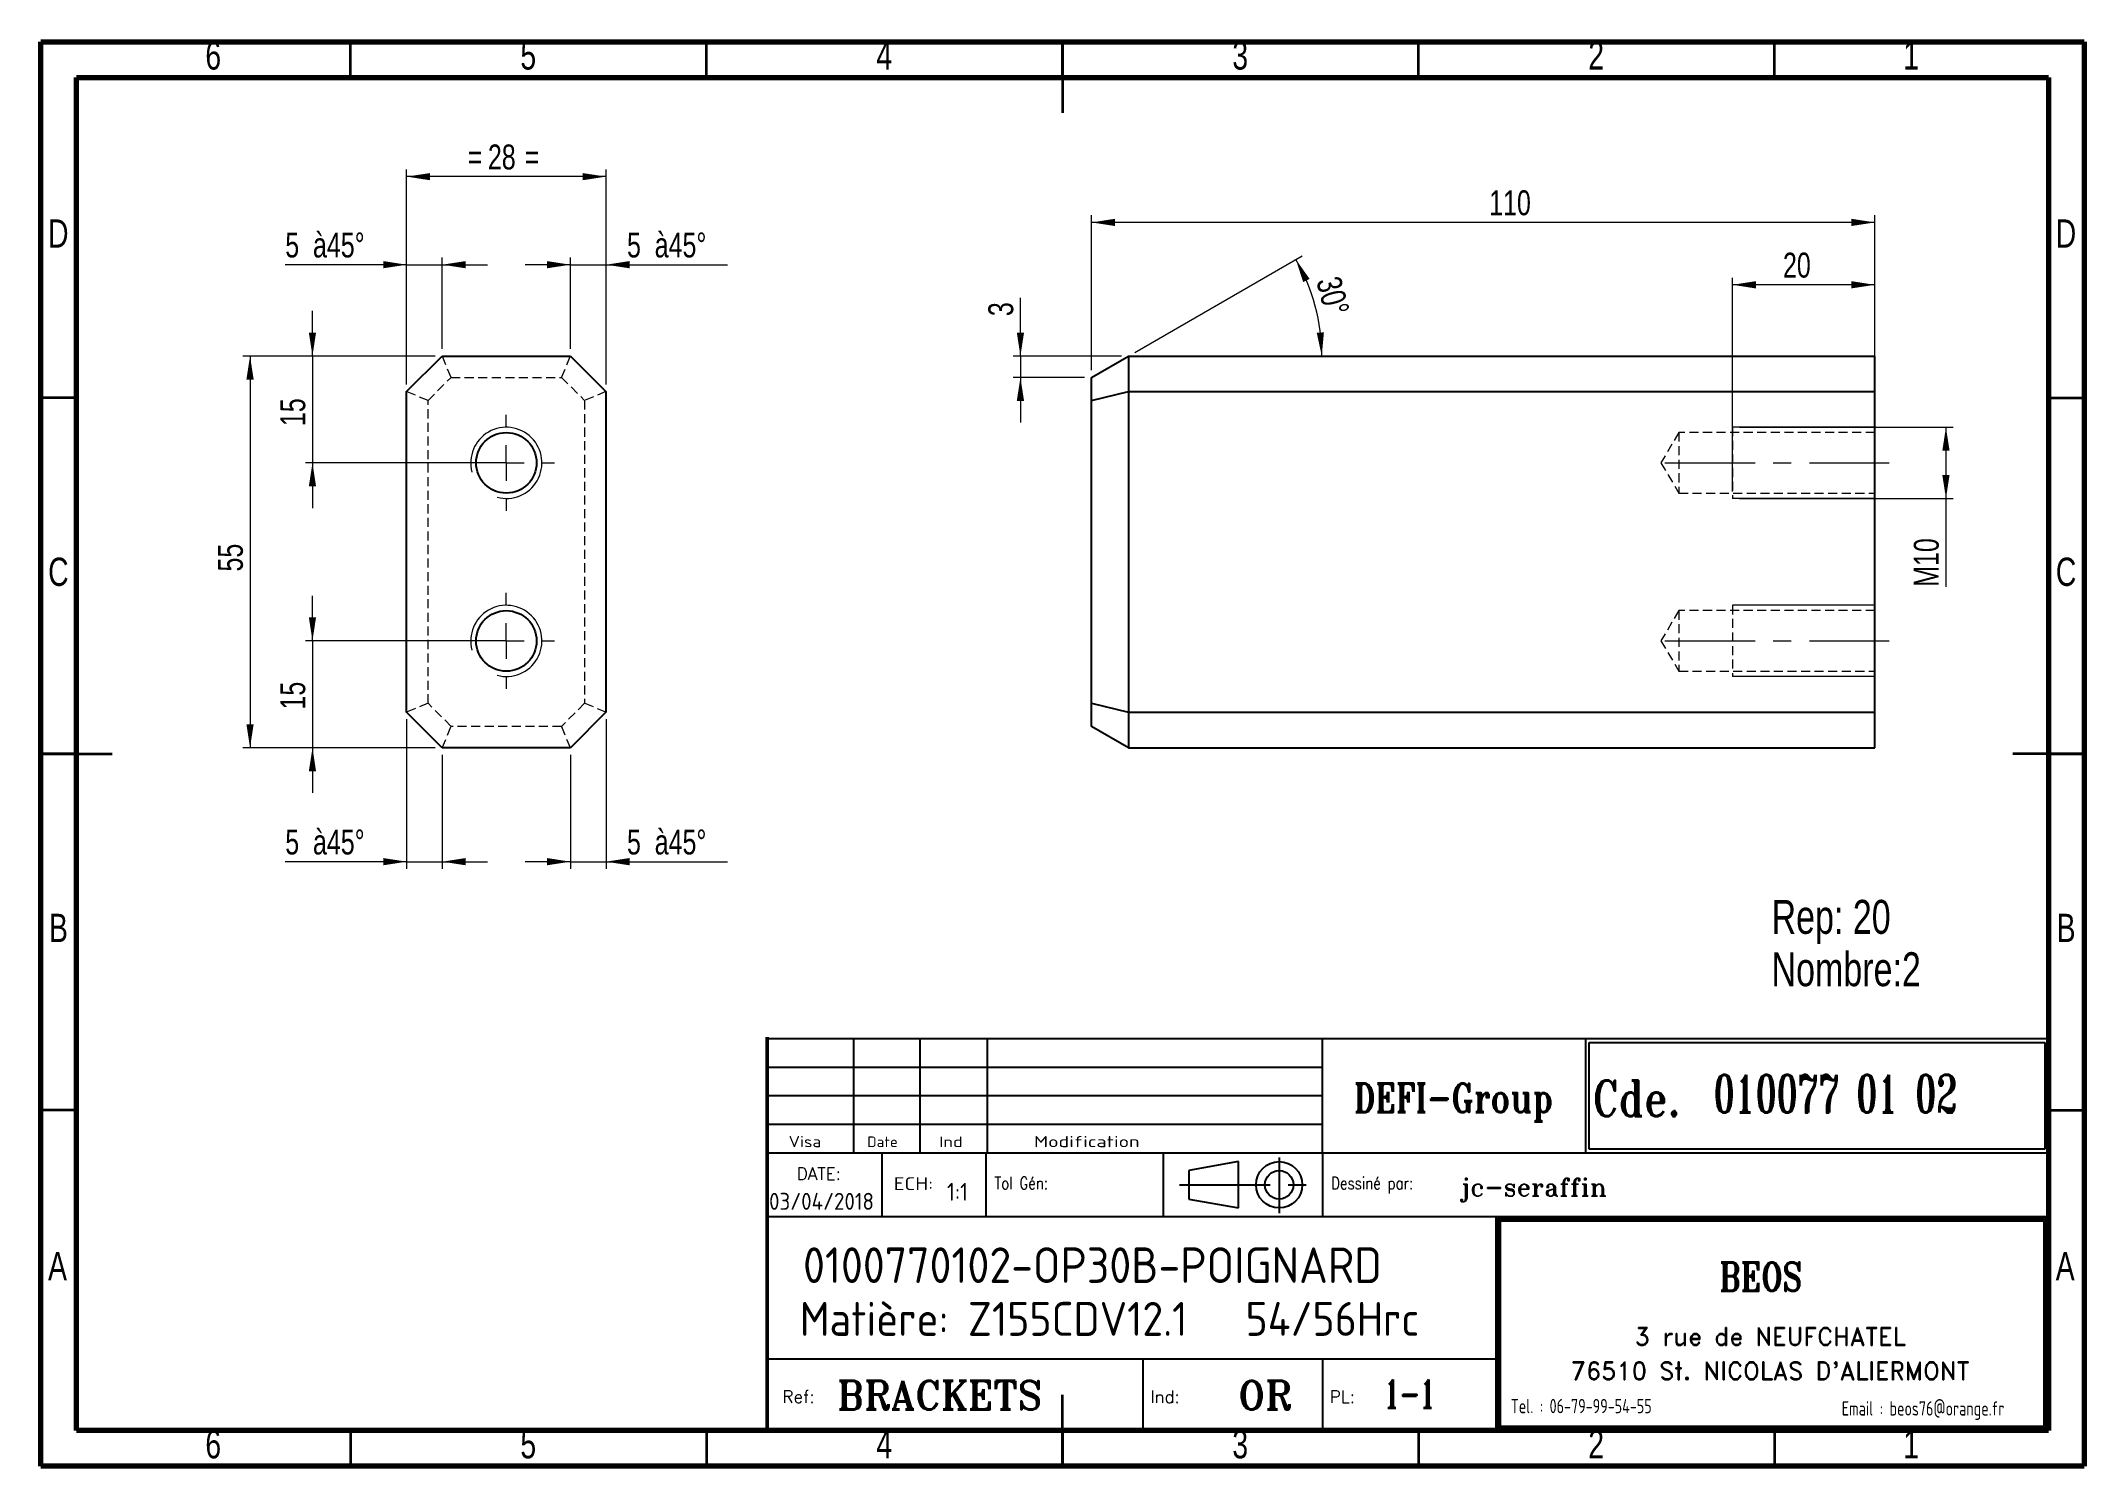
# Model space of a CAD drawing. Header units: millimetres. Extents: x 5 to 292, y 5 to 205.
import ezdxf

# ---------------------------------------------------------------- set-up
doc = ezdxf.new("R2010")
doc.units = ezdxf.units.MM
doc.linetypes.add('CENTERX2', pattern=[20.32, 12.7, -2.54, 2.54, -2.54])
doc.linetypes.add('HIDDEN', pattern=[1.905, 1.27, -0.635])
doc.layers.add('DIMENSIONS', color=176, linetype='Continuous')
doc.styles.add('SLDTEXTSTYLE0', font='TXT', dxfattribs={"width": 0.75})
doc.styles.add('SLDTEXTSTYLE1', font='ISOCP')
doc.styles.add('SLDTEXTSTYLE10', font='ISOCP', dxfattribs={"width": 1.147311})
doc.styles.add('SLDTEXTSTYLE11', font='ISOCP', dxfattribs={"width": 1.385904})
doc.styles.add('SLDTEXTSTYLE12', font='ISOCP', dxfattribs={"width": 1.246461})
doc.styles.add('SLDTEXTSTYLE13', font='ROMAND')
doc.styles.add('SLDTEXTSTYLE2', font='ROMANT', dxfattribs={"width": 0.8})
doc.styles.add('SLDTEXTSTYLE3', font='ISOCP', dxfattribs={"width": 0.8})
doc.styles.add('SLDTEXTSTYLE4', font='ROMANS', dxfattribs={"width": 0.8})
doc.styles.add('SLDTEXTSTYLE5', font='ROMANT')
doc.styles.add('SLDTEXTSTYLE6', font='ROMANS')
doc.styles.add('SLDTEXTSTYLE7', font='ROMANT', dxfattribs={"width": 0.65})
doc.styles.add('SLDTEXTSTYLE8', font='ISOCP', dxfattribs={"width": 1.446157})
doc.styles.add('SLDTEXTSTYLE9', font='ISOCP', dxfattribs={"width": 1.294402})
doc.dimstyles.new('SLDDIMSTYLE0', dxfattribs={"dimtxt": 3.5, "dimasz": 3.302, "dimexe": 0, "dimexo": 0.0625, "dimgap": 0.875, "dimtad": 1, "dimrnd": 1e-09, "dimzin": 12, "dimdsep": 46, "dimtxsty": 'SLDTEXTSTYLE0', "dimsah": 1, "dimcen": 0.09, "dimadec": 0, "dimazin": 3, "dimtfac": 1, "dimtofl": 0, "dimtmove": 0, "dimatfit": 3, "dimfxl": 1, "dimfrac": 2, "dimtolj": 1, "dimtzin": 12, "dimarcsym": 0})
doc.dimstyles.new('SLDDIMSTYLE1', dxfattribs={"dimtxt": 3.5, "dimasz": 3.302, "dimexe": 0, "dimexo": 0.0625, "dimgap": 0.875, "dimtad": 1, "dimrnd": 1e-09, "dimzin": 12, "dimdsep": 46, "dimtxsty": 'SLDTEXTSTYLE0', "dimsah": 1, "dimcen": 0.09, "dimadec": 0, "dimazin": 3, "dimtfac": 1, "dimtmove": 0, "dimatfit": 0, "dimfxl": 1, "dimfrac": 2, "dimtolj": 1, "dimtzin": 12, "dimarcsym": 0})
doc.dimstyles.new('SLDDIMSTYLE2', dxfattribs={"dimtxt": 3.5, "dimasz": 3.302, "dimexe": 0, "dimexo": 0.0625, "dimgap": 0.875, "dimtad": 1, "dimdec": 4, "dimzin": 12, "dimdsep": 46, "dimtxsty": 'SLDTEXTSTYLE0', "dimsah": 1, "dimcen": 0.09, "dimazin": 3, "dimtfac": 1, "dimtofl": 0, "dimtmove": 0, "dimatfit": 3, "dimfxl": 1, "dimfrac": 2, "dimtolj": 1, "dimtzin": 12, "dimarcsym": 0})

# ---------------------------------------------------------------- blocks, each defined once
blk = doc.blocks.new('SW_NOTE_0')
at = {"color": 0, "linetype": 'Continuous', "lineweight": 0, "char_height": 4.763, "attachment_point": 1, "style": 'SLDTEXTSTYLE0'}
for s, insert in [('Rep: 20', (0, 6.14)), ('Nombre:2', (0, -1.21))]:
    blk.add_mtext(s, dxfattribs=dict(at, insert=insert))
blk = doc.blocks.new('_D')
at = {"color": 7, "linetype": 'Continuous', "lineweight": 18}
for p, q in [((56.38, 156.87), (56.38, 187.06)), ((84.38, 156.87), (84.38, 187.06)), ((84.38, 186.06), (56.38, 186.06))]:
    blk.add_line(p, q, dxfattribs=at)
for points in [[(56.38, 186.06), (59.68, 185.55), (59.68, 186.56)], [(84.38, 186.06), (81.08, 186.56), (81.08, 185.55)]]:
    blk.add_solid(points, dxfattribs=at)
at = {"color": 7, "linetype": 'Continuous', "lineweight": 18, "char_height": 3.5, "attachment_point": 1, "style": 'SLDTEXTSTYLE0'}
for s, insert in [('=', (64.96, 190.57)), ('28', (67.79, 190.57)), ('=', (72.97, 190.57))]:
    blk.add_mtext(s, dxfattribs=dict(at, insert=insert))
blk = doc.blocks.new('_D_1')
at = {"color": 7, "linetype": 'Continuous', "lineweight": 18}
for p, q in [((43.15, 160.87), (43.15, 167.22)), ((60.38, 160.87), (42.15, 160.87)), ((43.15, 160.87), (43.15, 145.87)), ((69.38, 145.87), (42.15, 145.87)), ((43.15, 145.87), (43.15, 139.52))]:
    blk.add_line(p, q, dxfattribs=at)
for points in [[(43.15, 160.87), (43.65, 164.17), (42.64, 164.17)], [(43.15, 145.87), (42.64, 142.57), (43.65, 142.57)]]:
    blk.add_solid(points, dxfattribs=at)
at = {"color": 7, "linetype": 'Continuous', "lineweight": 18, "insert": (38.63, 151.03), "char_height": 3.5, "attachment_point": 1, "rotation": 90, "style": 'SLDTEXTSTYLE0'}
blk.add_mtext('15', dxfattribs=at)
blk = doc.blocks.new('_D_2')
at = {"color": 7, "linetype": 'Continuous', "lineweight": 18}
for p, q in [((43.15, 120.87), (43.15, 127.22)), ((69.38, 120.87), (42.15, 120.87)), ((43.15, 120.87), (43.15, 105.87)), ((60.38, 105.87), (42.15, 105.87)), ((43.15, 105.87), (43.15, 99.52))]:
    blk.add_line(p, q, dxfattribs=at)
for points in [[(43.15, 120.87), (43.65, 124.17), (42.64, 124.17)], [(43.15, 105.87), (42.64, 102.57), (43.65, 102.57)]]:
    blk.add_solid(points, dxfattribs=at)
at = {"color": 7, "linetype": 'Continuous', "lineweight": 18, "insert": (38.63, 111.23), "char_height": 3.5, "attachment_point": 1, "rotation": 90, "style": 'SLDTEXTSTYLE0'}
blk.add_mtext('15', dxfattribs=at)
blk = doc.blocks.new('_D_3')
at = {"color": 7, "linetype": 'Continuous', "lineweight": 18}
for p, q in [((60.38, 160.87), (33.38, 160.87)), ((34.38, 160.87), (34.38, 105.87)), ((60.38, 105.87), (33.38, 105.87))]:
    blk.add_line(p, q, dxfattribs=at)
for points in [[(34.38, 160.87), (33.87, 157.57), (34.89, 157.57)], [(34.38, 105.87), (34.89, 109.17), (33.87, 109.17)]]:
    blk.add_solid(points, dxfattribs=at)
at = {"color": 7, "linetype": 'Continuous', "lineweight": 18, "insert": (29.87, 130.61), "char_height": 3.5, "attachment_point": 1, "rotation": 90, "style": 'SLDTEXTSTYLE0'}
blk.add_mtext('55', dxfattribs=at)
blk = doc.blocks.new('_D_4')
at = {"color": 7, "linetype": 'Continuous', "lineweight": 18}
for p, q in [((79.38, 173.69), (73.03, 173.69)), ((79.38, 161.87), (79.38, 174.69)), ((79.38, 173.69), (84.38, 173.69)), ((84.38, 156.87), (84.38, 174.69)), ((84.38, 173.69), (101.43, 173.69))]:
    blk.add_line(p, q, dxfattribs=at)
for points in [[(79.38, 173.69), (76.08, 174.2), (76.08, 173.19)], [(84.38, 173.69), (87.68, 173.19), (87.68, 174.2)]]:
    blk.add_solid(points, dxfattribs=at)
at = {"color": 7, "linetype": 'Continuous', "lineweight": 18, "char_height": 3.5, "attachment_point": 1, "style": 'SLDTEXTSTYLE0'}
for s, insert in [('5', (87.33, 178.21)), ('à45°', (91.22, 178.21))]:
    blk.add_mtext(s, dxfattribs=dict(at, insert=insert))
blk = doc.blocks.new('_D_5')
at = {"color": 7, "linetype": 'Continuous', "lineweight": 18}
for p, q in [((56.38, 173.69), (39.33, 173.69)), ((56.38, 156.87), (56.38, 174.69)), ((56.38, 173.69), (61.38, 173.69)), ((61.38, 161.87), (61.38, 174.69)), ((61.38, 173.69), (67.73, 173.69))]:
    blk.add_line(p, q, dxfattribs=at)
for points in [[(56.38, 173.69), (53.08, 174.2), (53.08, 173.19)], [(61.38, 173.69), (64.68, 173.19), (64.68, 174.2)]]:
    blk.add_solid(points, dxfattribs=at)
at = {"color": 7, "linetype": 'Continuous', "lineweight": 18, "char_height": 3.5, "attachment_point": 1, "style": 'SLDTEXTSTYLE0'}
for s, insert in [('5', (39.33, 178.21)), ('à45°', (43.22, 178.21))]:
    blk.add_mtext(s, dxfattribs=dict(at, insert=insert))
blk = doc.blocks.new('_D_6')
at = {"color": 7, "linetype": 'Continuous', "lineweight": 18}
for p, q in [((56.38, 109.87), (56.38, 88.87)), ((61.38, 104.87), (61.38, 88.87)), ((56.38, 89.87), (39.33, 89.87)), ((56.38, 89.87), (61.38, 89.87)), ((61.38, 89.87), (67.73, 89.87))]:
    blk.add_line(p, q, dxfattribs=at)
for points in [[(56.38, 89.87), (53.08, 90.38), (53.08, 89.36)], [(61.38, 89.87), (64.68, 89.36), (64.68, 90.38)]]:
    blk.add_solid(points, dxfattribs=at)
at = {"color": 7, "linetype": 'Continuous', "lineweight": 18, "char_height": 3.5, "attachment_point": 1, "style": 'SLDTEXTSTYLE0'}
for s, insert in [('5', (39.33, 94.38)), ('à45°', (43.22, 94.38))]:
    blk.add_mtext(s, dxfattribs=dict(at, insert=insert))
blk = doc.blocks.new('_D_7')
at = {"color": 7, "linetype": 'Continuous', "lineweight": 18}
for p, q in [((84.38, 109.87), (84.38, 88.87)), ((79.38, 104.87), (79.38, 88.87)), ((79.38, 89.87), (73.03, 89.87)), ((79.38, 89.87), (84.38, 89.87)), ((84.38, 89.87), (101.43, 89.87))]:
    blk.add_line(p, q, dxfattribs=at)
for points in [[(79.38, 89.87), (76.08, 90.38), (76.08, 89.36)], [(84.38, 89.87), (87.68, 89.36), (87.68, 90.38)]]:
    blk.add_solid(points, dxfattribs=at)
at = {"color": 7, "linetype": 'Continuous', "lineweight": 18, "char_height": 3.5, "attachment_point": 1, "style": 'SLDTEXTSTYLE0'}
for s, insert in [('5', (87.33, 94.38)), ('à45°', (91.22, 94.38))]:
    blk.add_mtext(s, dxfattribs=dict(at, insert=insert))
blk = doc.blocks.new('SW_CENTERMARKSYMBOL_0')
at = {"color": 0, "linetype": 'Continuous', "lineweight": 0}
for p, q in [((0, 5), (0, 6.75)), ((-5, 0), (-6.75, 0)), ((0, 0), (-2.5, 0)), ((0, 0), (0, 2.5)), ((0, 0), (0, -2.5)), ((0, 0), (2.5, 0)), ((5, 0), (6.75, 0)), ((0, -5), (0, -6.75))]:
    blk.add_line(p, q, dxfattribs=at)
blk = doc.blocks.new('SW_CENTERMARKSYMBOL_1')
at = {"color": 0, "linetype": 'Continuous', "lineweight": 0}
for p, q in [((0, 5), (0, 6.75)), ((-5, 0), (-6.75, 0)), ((0, 0), (-2.5, 0)), ((0, 0), (0, 2.5)), ((0, 0), (0, -2.5)), ((0, 0), (2.5, 0)), ((5, 0), (6.75, 0)), ((0, -5), (0, -6.75))]:
    blk.add_line(p, q, dxfattribs=at)
blk = doc.blocks.new('_D_8')
at = {"color": 7, "linetype": 'Continuous', "lineweight": 18}
for p, q in [((243.59, 150.87), (273.59, 150.87)), ((272.59, 150.87), (272.59, 140.87)), ((243.59, 140.87), (273.59, 140.87)), ((272.59, 140.87), (272.59, 128.46))]:
    blk.add_line(p, q, dxfattribs=at)
for points in [[(272.59, 150.87), (272.08, 147.57), (273.1, 147.57)], [(272.59, 140.87), (273.1, 144.17), (272.08, 144.17)]]:
    blk.add_solid(points, dxfattribs=at)
at = {"color": 7, "linetype": 'Continuous', "lineweight": 18, "insert": (268.08, 128.46), "char_height": 3.5, "attachment_point": 1, "rotation": 90, "style": 'SLDTEXTSTYLE0'}
blk.add_mtext('M10', dxfattribs=at)
blk = doc.blocks.new('_D_9')
at = {"color": 7, "linetype": 'Continuous', "lineweight": 18}
for p, q in [((242.59, 141.87), (242.59, 171.87)), ((262.59, 170.87), (242.59, 170.87)), ((262.59, 141.87), (262.59, 171.87))]:
    blk.add_line(p, q, dxfattribs=at)
for points in [[(242.59, 170.87), (245.89, 170.36), (245.89, 171.38)], [(262.59, 170.87), (259.29, 171.38), (259.29, 170.36)]]:
    blk.add_solid(points, dxfattribs=at)
at = {"color": 7, "linetype": 'Continuous', "lineweight": 18, "insert": (249.7, 175.38), "char_height": 3.5, "attachment_point": 1, "style": 'SLDTEXTSTYLE0'}
blk.add_mtext('20', dxfattribs=at)
blk = doc.blocks.new('_D_10')
at = {"color": 7, "linetype": 'Continuous', "lineweight": 18}
for p, q in [((152.59, 158.87), (152.59, 180.63)), ((262.59, 179.63), (152.59, 179.63)), ((262.59, 161.87), (262.59, 180.63))]:
    blk.add_line(p, q, dxfattribs=at)
for points in [[(152.59, 179.63), (155.89, 179.12), (155.89, 180.14)], [(262.59, 179.63), (259.29, 180.14), (259.29, 179.12)]]:
    blk.add_solid(points, dxfattribs=at)
at = {"color": 7, "linetype": 'Continuous', "lineweight": 18, "insert": (208.43, 184.14), "char_height": 3.5, "attachment_point": 1, "style": 'SLDTEXTSTYLE0'}
blk.add_mtext('110', dxfattribs=at)
blk = doc.blocks.new('_D_11')
at = {"color": 7, "linetype": 'Continuous', "lineweight": 18}
blk.add_line((158.65, 161.37), (182.15, 174.93), dxfattribs=at)
blk.add_arc((157.79, 160.87), 27.13, 0, 30, dxfattribs=at)
for points in [[(181.28, 174.43), (182.3, 171.25), (183.21, 171.7)], [(184.92, 160.87), (185.22, 164.19), (184.21, 164.13)]]:
    blk.add_solid(points, dxfattribs=at)
at = {"color": 7, "linetype": 'Continuous', "lineweight": 18, "insert": (187.5, 172.31), "char_height": 3.5, "attachment_point": 1, "rotation": 284.7157, "style": 'SLDTEXTSTYLE0'}
blk.add_mtext('30°', dxfattribs=at)
blk = doc.blocks.new('_D_12')
at = {"color": 7, "linetype": 'Continuous', "lineweight": 18}
for p, q in [((142.59, 160.87), (142.59, 169.05)), ((156.79, 160.87), (141.59, 160.87)), ((142.59, 160.87), (142.59, 157.87)), ((151.59, 157.87), (141.59, 157.87)), ((142.59, 157.87), (142.59, 151.52))]:
    blk.add_line(p, q, dxfattribs=at)
for points in [[(142.59, 160.87), (143.1, 164.17), (142.08, 164.17)], [(142.59, 157.87), (142.08, 154.57), (143.1, 154.57)]]:
    blk.add_solid(points, dxfattribs=at)
at = {"color": 7, "linetype": 'Continuous', "lineweight": 18, "insert": (138.08, 166.47), "char_height": 3.5, "attachment_point": 1, "rotation": 90, "style": 'SLDTEXTSTYLE0'}
blk.add_mtext('3', dxfattribs=at)

msp = doc.modelspace()

# ---------------------------------------------------------------- linework, layer by layer
at = {"color": 7, "linetype": 'Continuous', "lineweight": 70}
for p, q in [((5, 5), (5, 205)), ((5, 205), (292, 205)), ((292, 205), (292, 5)), ((10, 10), (10, 200)), ((10, 200), (287, 200)), ((287, 200), (287, 10)), ((287, 10), (10, 10)), ((292, 5), (5, 5))]:
    msp.add_line(p, q, dxfattribs=at)
at = {"color": 7, "linetype": 'Continuous', "lineweight": 35}
for p, q in [((48.5, 200), (48.5, 205)), ((98.5, 200), (98.5, 205)), ((148.5, 205.001), (148.5, 194.999)), ((148.5, 200), (148.5, 205)), ((198.5, 200), (198.5, 205)), ((248.5, 200), (248.5, 205)), ((10, 155), (5, 155)), ((287, 155), (292, 155)), ((4.999, 105), (15.001, 105)), ((10, 105), (5, 105)), ((292.001, 105), (281.999, 105)), ((287, 105), (292, 105)), ((10, 55), (5, 55)), ((287, 55), (292, 55)), ((148.5, 4.999), (148.5, 15.001)), ((48.5, 10), (48.5, 5)), ((98.5, 10), (98.5, 5)), ((148.5, 10), (148.5, 5)), ((198.5, 10), (198.5, 5)), ((248.5, 10), (248.5, 5))]:
    msp.add_line(p, q, dxfattribs=at)
at = {"color": 7, "linetype": 'Continuous', "lineweight": 25}
for p, q in [((56.37897, 155.86797), (61.37897, 160.86797)), ((61.37897, 160.86797), (79.37897, 160.86797)), ((79.37897, 160.86797), (84.37897, 155.86797)), ((152.59267, 157.86797), (157.78882, 160.86797)), ((157.78882, 160.86797), (157.78882, 155.86797)), ((157.78882, 160.86797), (262.59267, 160.86797)), ((262.59267, 155.86797), (262.59267, 160.86797)), ((152.59267, 154.62533), (152.59267, 157.86797)), ((56.37897, 110.86797), (56.37897, 155.86797)), ((84.37897, 155.86797), (84.37897, 110.86797)), ((152.59267, 154.62533), (157.78882, 155.86797)), ((157.78882, 155.86797), (157.78882, 110.86797)), ((157.78882, 155.86797), (262.59267, 155.86797)), ((262.59267, 110.86797), (262.59267, 155.86797)), ((152.59267, 112.11061), (152.59267, 154.62533)), ((152.59267, 112.11061), (157.78882, 110.86797)), ((152.59267, 108.86797), (152.59267, 112.11061)), ((61.37897, 105.86797), (56.37897, 110.86797)), ((84.37897, 110.86797), (79.37897, 105.86797)), ((157.78882, 110.86797), (157.78882, 105.86797)), ((157.78882, 110.86797), (262.59267, 110.86797)), ((262.59267, 105.86797), (262.59267, 110.86797)), ((157.78882, 105.86797), (152.59267, 108.86797)), ((79.37897, 105.86797), (61.37897, 105.86797)), ((157.78882, 105.86797), (262.59267, 105.86797))]:
    msp.add_line(p, q, dxfattribs=at)
at = {"color": 7, "linetype": 'HIDDEN', "lineweight": 18}
for p, q in [((62.62161, 157.86797), (61.37897, 160.86797)), ((78.13633, 157.86797), (79.37897, 160.86797)), ((59.37897, 154.62533), (62.62161, 157.86797)), ((62.62161, 157.86797), (78.13633, 157.86797)), ((78.13633, 157.86797), (81.37897, 154.62533)), ((59.37897, 154.62533), (56.37897, 155.86797)), ((84.37897, 155.86797), (81.37897, 154.62533)), ((59.37897, 112.11061), (59.37897, 154.62533)), ((81.37897, 154.62533), (81.37897, 112.11061)), ((235.09267, 150.11797), (232.53901, 145.86797)), ((235.09267, 150.11797), (235.09267, 141.61797)), ((262.59267, 150.11797), (235.09267, 150.11797)), ((242.59267, 150.86797), (242.59267, 140.86797)), ((232.53901, 145.86797), (235.09267, 141.61797)), ((235.09267, 141.61797), (262.59267, 141.61797)), ((235.09267, 125.11797), (232.53901, 120.86797)), ((235.09267, 125.11797), (235.09267, 116.61797)), ((262.59267, 125.11797), (235.09267, 125.11797)), ((242.59267, 125.86797), (242.59267, 115.86797)), ((232.53901, 120.86797), (235.09267, 116.61797)), ((235.09267, 116.61797), (262.59267, 116.61797)), ((59.37897, 112.11061), (56.37897, 110.86797)), ((62.62161, 108.86797), (59.37897, 112.11061)), ((81.37897, 112.11061), (78.13633, 108.86797)), ((84.37897, 110.86797), (81.37897, 112.11061)), ((61.37897, 105.86797), (62.62161, 108.86797)), ((78.13633, 108.86797), (62.62161, 108.86797)), ((79.37897, 105.86797), (78.13633, 108.86797))]:
    msp.add_line(p, q, dxfattribs=at)
at = {"color": 7, "linetype": 'Continuous', "lineweight": 18}
for p, q in [((262.59267, 150.86797), (242.59267, 150.86797)), ((262.59267, 140.86797), (242.59267, 140.86797)), ((262.59267, 125.86797), (242.59267, 125.86797)), ((262.59267, 115.86797), (242.59267, 115.86797))]:
    msp.add_line(p, q, dxfattribs=at)
at = {"color": 7, "linetype": 'CENTERX2', "lineweight": 18}
for p, q in [((233.09267, 145.86797), (264.59267, 145.86797)), ((233.09267, 120.86797), (264.59267, 120.86797))]:
    msp.add_line(p, q, dxfattribs=at)
at = {"color": 7, "linetype": 'Continuous', "lineweight": 50}
msp.add_line((107, 65.25), (107, 10), dxfattribs=at)
at = {"color": 7, "linetype": 'Continuous', "lineweight": 25}
for centre in [(70.37897, 145.86797), (70.37897, 120.86797)]:
    msp.add_circle(centre, 4.25, dxfattribs=at)
at = {"color": 7, "linetype": 'Continuous', "lineweight": 18}
for centre in [(70.37897, 145.86797), (70.37897, 120.86797)]:
    msp.add_arc(centre, 5, 255, 195, dxfattribs=at)
at = {"layer": 'DIMENSIONS', "color": 3}
for p, q in [((185, 65), (106.92476, 65)), ((119.19244, 49), (119.19244, 65)), ((128.49782, 49), (128.49782, 65)), ((137.96646, 49), (137.96646, 65)), ((107, 61), (185, 61)), ((185, 57), (107, 57)), ((107, 53), (185, 53))]:
    msp.add_line(p, q, dxfattribs=at)
at = {"layer": 'DIMENSIONS', "color": 6}
for p, q in [((106.92476, 65), (106.92476, 10)), ((287, 10), (287, 65)), ((287, 40), (209.38409, 40)), ((209.38409, 40), (209.38409, 10)), ((286.8, 39.8), (209.58409, 39.8)), ((209.58409, 39.8), (209.58409, 10.2)), ((286.6, 39.6), (209.78409, 39.6)), ((209.78409, 39.6), (209.78409, 10.4)), ((286.4, 39.4), (209.98409, 39.4)), ((209.98409, 39.4), (209.98409, 10.6)), ((286.4, 10.6), (286.4, 39.4)), ((286.6, 10.4), (286.6, 39.6)), ((286.8, 10.2), (286.8, 39.8)), ((106.92476, 10), (287, 10)), ((209.58409, 10.2), (286.8, 10.2)), ((209.78409, 10.4), (286.6, 10.4)), ((209.98409, 10.6), (286.4, 10.6))]:
    msp.add_line(p, q, dxfattribs=at)
at = {"layer": 'DIMENSIONS', "color": 1}
for p, q in [((287, 65), (185, 65)), ((185, 49), (185, 65)), ((222, 49), (222, 65)), ((222.5, 49.5), (222.5, 64.5)), ((222.5, 64.5), (286.5, 64.5)), ((286.5, 64.5), (286.5, 49.5)), ((107, 49), (287, 49)), ((123.11049, 49), (123.11049, 40)), ((137.73069, 49), (137.73069, 40)), ((162.62034, 49), (162.62034, 40)), ((185, 49), (185, 40)), ((286.5, 49.5), (222.5, 49.5)), ((209.38409, 40), (107, 40)), ((209.38409, 20), (107, 20)), ((159.79154, 20), (159.79154, 10)), ((185, 20), (185, 10))]:
    msp.add_line(p, q, dxfattribs=at)
at = {"layer": 'DIMENSIONS'}
for p, q in [((222.5, 49.5), (222.5, 64.5)), ((222.5, 64.5), (286.5, 64.5)), ((286.5, 64.5), (286.5, 49.5)), ((286.5, 49.5), (222.5, 49.5))]:
    msp.add_line(p, q, dxfattribs=at)
at = {"layer": 'DIMENSIONS', "color": 7}
for p, q in [((173.24368, 47.75), (166.24368, 46.5)), ((166.24368, 46.5), (166.24368, 42.5)), ((173.24368, 41.25), (173.24368, 47.75)), ((166.24368, 42.5), (173.24368, 41.25))]:
    msp.add_line(p, q, dxfattribs=at)
at = {"layer": 'DIMENSIONS', "color": 3, "linetype": 'CENTERX2'}
for p, q in [((178.93393, 48.34798), (178.93393, 40.51332)), ((164.94646, 44.5), (183.20111, 44.5))]:
    msp.add_line(p, q, dxfattribs=at)
at = {"layer": 'DIMENSIONS', "color": 7}
for radius in [3.25, 2]:
    msp.add_circle((178.93393, 44.5), radius, dxfattribs=at)

# ---------------------------------------------------------------- block references
at = {"color": 7, "linetype": 'Continuous', "lineweight": 0}
for name, p in [('SW_CENTERMARKSYMBOL_1', (70.37897, 145.86797)), ('SW_CENTERMARKSYMBOL_0', (70.37897, 120.86797)), ('SW_NOTE_0', (248.0934, 78.35978))]:
    msp.add_blockref(name, p, dxfattribs=at)

# ---------------------------------------------------------------- texts
at = {"color": 7, "linetype": 'Continuous', "lineweight": 0, "char_height": 3.96875, "attachment_point": 2, "style": 'SLDTEXTSTYLE0'}
for s, insert in [('6', (29.21004, 205.06015)), ('5', (73.46004, 205.06015)), ('4', (123.46004, 205.06015)), ('3', (173.46004, 205.06015)), ('2', (223.46004, 205.06015)), ('1', (267.71004, 205.06015)), ('D', (7.45269, 180.06015)), ('D', (289.45269, 180.06015)), ('C', (7.45866, 132.56015)), ('C', (289.45866, 132.56015)), ('B', (7.4706, 82.56015)), ('B', (289.4706, 82.56015)), ('A', (7.33969, 35.06015)), ('A', (289.33969, 35.06015)), ('6', (29.21004, 10.06015)), ('5', (73.46004, 10.06015)), ('4', (123.46004, 10.06015)), ('3', (173.46004, 10.06015)), ('2', (223.46004, 10.06015)), ('1', (267.71004, 10.06015))]:
    msp.add_mtext(s, dxfattribs=dict(at, insert=insert))
at = {"layer": 'DIMENSIONS'}
for s, insert, char_height, attachment_point, style in [('DEFI-Group', (203.4195, 58.70072), 4, 2, 'SLDTEXTSTYLE2'), ('Cde.', (223, 59.12589), 5, 1, 'SLDTEXTSTYLE2'), ('010077 01 02', (239.97286, 59.93983), 5.2916667, 1, 'SLDTEXTSTYLE7'), ('Visa', (110.04116, 51.34751), 1.567052, 1, 'SLDTEXTSTYLE12'), ('Date', (121.06736, 51.28334), 1.492431, 1, 'SLDTEXTSTYLE10'), ('Ind', (131.17125, 51.28334), 1.492431, 1, 'SLDTEXTSTYLE11'), ('Modification', (144.48919, 51.34751), 1.5670523, 1, 'SLDTEXTSTYLE8'), ('DATE:', (111.15647, 46.91526), 1.727675, 1, 'SLDTEXTSTYLE6'), ('03/04/2018', (107.28608, 43.36811), 2.38125, 1, 'SLDTEXTSTYLE1'), ('ECH:', (124.78774, 45.55991), 1.814059, 1, 'SLDTEXTSTYLE9'), ('1:1', (132.26275, 44.76372), 2.5, 1, 'SLDTEXTSTYLE1'), ('Tol Gén:', (138.95157, 45.59841), 1.727675, 1, 'SLDTEXTSTYLE4'), ('Dessiné par:', (186.22087, 45.59841), 1.7276752, 1, 'SLDTEXTSTYLE4'), ('jc-seraffin', (204.35515, 45.41997), 2.5, 1, 'SLDTEXTSTYLE5'), ('0100770102-OP30B-POIGNARD', (112.05686, 35.7143), 5, 1, 'SLDTEXTSTYLE1'), ('BEOS', (246.57079, 33.59488), 4, 2, 'SLDTEXTSTYLE2'), ('Matière: Z155CDV12.1   54/56Hrc', (111.60273, 28.05319), 4.7625, 1, 'SLDTEXTSTYLE1'), ('3 rue de NEUFCHATEL', (247.90924, 24.44835), 2.5, 2, 'SLDTEXTSTYLE13'), ("76510 St. NICOLAS D'ALIERMONT", (247.90254, 19.62324), 2.5, 2, 'SLDTEXTSTYLE13'), ('Ref:', (109.16807, 15.59841), 1.727675, 1, 'SLDTEXTSTYLE6'), ('BRACKETS', (116.83863, 16.95138), 4, 1, 'SLDTEXTSTYLE5'), ('Ind:', (160.82565, 15.59841), 1.727675, 1, 'SLDTEXTSTYLE6'), ('OR', (173.19394, 16.95138), 4, 1, 'SLDTEXTSTYLE5'), ('PL:', (186.03411, 15.59841), 1.727675, 1, 'SLDTEXTSTYLE6'), ('1-1', (193.65089, 17.17305), 4, 1, 'SLDTEXTSTYLE7'), ('Tel. : 06-79-99-54-55', (221.36027, 14.42858), 2, 2, 'SLDTEXTSTYLE3'), ('Email : beos76@orange.fr', (269.37248, 14.0972), 2, 2, 'SLDTEXTSTYLE3')]:
    msp.add_mtext(s, dxfattribs=dict(at, insert=insert, char_height=char_height, attachment_point=attachment_point, style=style))

# ---------------------------------------------------------------- dimensions: what is measured, and where the dimension line sits
at = {"color": 7, "linetype": 'Continuous', "lineweight": 18}
for base, p1, p2, text, dimstyle, picture, middle in [((56.37897, 186.05575), (84.37897, 155.86797), (56.37897, 155.86797), '=<>=', 'SLDDIMSTYLE0', '_D', (70.37897, 186.05575)), ((61.37897, 173.69413), (56.37897, 155.86797), (61.37897, 160.86797), '<> à45°', 'SLDDIMSTYLE1', '_D_5', (46.37897, 173.69413)), ((84.37897, 173.69413), (79.37897, 160.86797), (84.37897, 155.86797), '<> à45°', 'SLDDIMSTYLE1', '_D_4', (94.37897, 173.69413)), ((61.37897, 89.86797), (56.37897, 110.86797), (61.37897, 105.86797), '<> à45°', 'SLDDIMSTYLE1', '_D_6', (46.37897, 89.86797)), ((84.37897, 89.86797), (79.37897, 105.86797), (84.37897, 110.86797), '<> à45°', 'SLDDIMSTYLE1', '_D_7', (94.37897, 89.86797))]:
    dim = msp.add_linear_dim(base=base, p1=p1, p2=p2, text=text, dimstyle=dimstyle, dxfattribs=at)
    dim.commit()
    dim.dimension.update_dxf_attribs({"geometry": picture, "text_midpoint": middle, "dimtype": 160})
for base, p1, p2, dimstyle, picture, middle in [((152.59267, 179.62958), (262.59267, 160.86797), (152.59267, 157.86797), 'SLDDIMSTYLE0', '_D_10', (212.30611, 179.62958)), ((242.59267, 170.86797), (262.59267, 140.86797), (242.59267, 140.86797), 'SLDDIMSTYLE1', '_D_9', (252.28313, 170.86797))]:
    dim = msp.add_linear_dim(base=base, p1=p1, p2=p2, dimstyle=dimstyle, dxfattribs=at)
    dim.commit()
    dim.dimension.update_dxf_attribs({"geometry": picture, "text_midpoint": middle, "dimtype": 160})
dim = msp.add_angular_dim_2l(base=(183.99091, 167.8888), line1=((152.59267, 157.86797), (157.78882, 160.86797)), line2=((262.59267, 160.86797), (157.78882, 160.86797)), dimstyle='SLDDIMSTYLE2', dxfattribs=at)
dim.commit()
dim.dimension.update_dxf_attribs({"geometry": '_D_11', "text_midpoint": (184.02543, 167.75868), "dimtype": 162})
for base, p1, p2, dimstyle, picture, middle in [((43.14572, 145.86797), (61.37897, 160.86797), (70.37897, 145.86797), 'SLDDIMSTYLE1', '_D_1', (43.14572, 153.61834)), ((142.59267, 157.86797), (157.78882, 160.86797), (152.59267, 157.86797), 'SLDDIMSTYLE1', '_D_12', (142.59267, 167.75868)), ((34.37897, 105.86797), (61.37897, 160.86797), (61.37897, 105.86797), 'SLDDIMSTYLE0', '_D_3', (34.37897, 133.1934)), ((43.14572, 105.86797), (70.37897, 120.86797), (61.37897, 105.86797), 'SLDDIMSTYLE1', '_D_2', (43.14572, 113.81589))]:
    dim = msp.add_linear_dim(base=base, p1=p1, p2=p2, angle=90, dimstyle=dimstyle, dxfattribs=at)
    dim.commit()
    dim.dimension.update_dxf_attribs({"geometry": picture, "text_midpoint": middle, "dimtype": 160})
dim = msp.add_linear_dim(base=(272.59267, 140.86797), p1=(242.59267, 150.86797), p2=(242.59267, 140.86797), angle=90, text='M10', dimstyle='SLDDIMSTYLE0', dxfattribs=at)
dim.commit()
dim.dimension.update_dxf_attribs({"geometry": '_D_8', "text_midpoint": (272.59267, 133.1934), "dimtype": 160})

doc.saveas('drawing.dxf')
